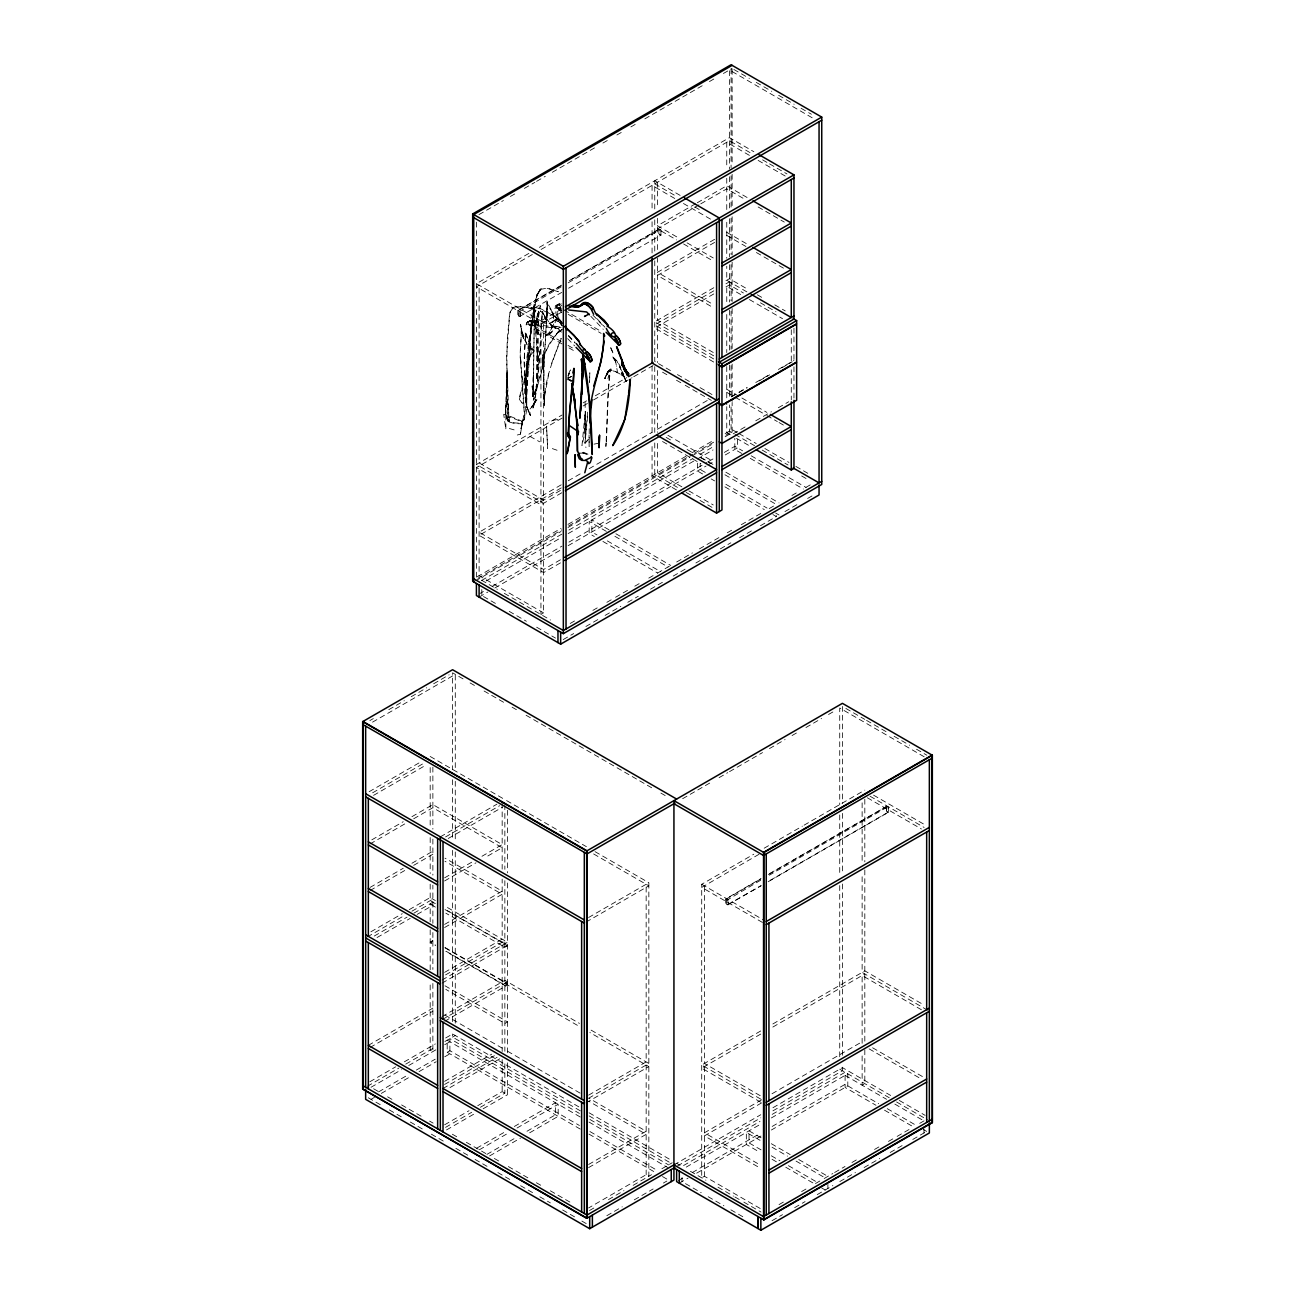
<?xml version="1.0" encoding="UTF-8"?>
<svg xmlns="http://www.w3.org/2000/svg" width="1295" height="1295" viewBox="0 0 1295 1295"><rect width="100%" height="100%" fill="white"/><g stroke="black" fill="none" stroke-linecap="round" stroke-linejoin="round"><path stroke-width="0.75" stroke-dasharray="5 3.75" d="M533.232 352.062L529.574 356.206L527.389 374.449L527.842 369.059C519.57 379.823 539.189 433.161 509.582 421.361L507.656 418.415L506.976 370.046L505.519 413.655L509.032 421.879L514.779 423.659L522.549 423.756L524.475 419.677L529.007 364.122M507.948 404.348L507.818 418.544L509.582 421.361L507.721 401.919L506.62 355.267L509.89 312.548L512.221 308.145L517.304 306.008L534.673 309.165L532.973 309.796L535.045 308.793C532.375 316.352 534.722 325.417 537.295 332.815L536.405 331.196L540.209 335.729M507.219 374.368L506.669 398.115L507.219 373.187L505.762 413.736L507.219 390.669L505.358 413.413L509.032 421.879L506.895 364.462L507.171 340.407L509.34 316.773L510.408 311.577L513.84 306.85L524.297 306.834L534.722 309.375L533.006 309.942L535.143 308.955L533.621 313.957L534.366 310.638L535.482 327.052L537.474 332.766L535.628 329.934L540.274 335.454L542.168 339.857M585.178 429.357L585.518 411.341L583.916 436.901L581.973 445.626L585.162 412.927L585.21 437.5L585.146 401.466M507.219 418.852L507.235 417.589L510.424 417.168L521.545 421.603L522.549 423.756M589.613 381.976L589.824 372.766L589.5 382.673M606.141 441.255L609.395 373.251L607.922 378.545M606.384 441.822C607.76 417.589 606.303 392.773 610.997 368.913L607.808 371.924L606.238 375.518L611.046 369.544L607.808 371.924L604.943 378.658L607.808 371.924L610.01 370.257L615.012 371.357L624.222 376.618L623.494 376.1L626.23 381.523L621.406 373.089L624.158 377.282L619.577 366.614L621.568 370.839M530.189 336.117L528.441 361.823C532.083 337.865 527.615 310.735 540.452 289.125L543.301 288.17M587.606 412.134L585 443.084L585.939 447.584M589.225 428.726L589.128 446.419L589.047 434.893M541.245 328.396L542.2 311.593L543.528 314.814L541.715 312.354L544.677 315.559L545.389 319.525L544.321 316.045L551.799 326.34L550.731 324.851L555.83 328.331L551.103 325.741L561.059 327.457M587.622 416.181L585 443.084L588.901 438.94M541.116 340.86L537.328 386.396L533.605 406.306L535.887 399.896L533.799 404.768L529.509 409.576L536.907 399.734L533.378 404.995L535.741 399.054L532.553 409.77L537.085 385.975L542.476 311.48L543.819 314.766L540.355 310.849L544.952 315.446L545.664 319.476L544.499 315.899L552.058 326.275L550.893 324.689L555.312 327.91L551.168 325.531L561.043 327.263M530.189 331.407L536.713 296.037L540.598 289.335L547.364 288.105L558.339 291.731L547.137 288.299M526.11 324.996L526.288 324.786A4.613 1.473 -16.2 0 1 527.696 323.977L560.087 327.311L557.983 328.509L526.159 324.446A8.32 4.808 60 0 1 529.736 321.419L531.031 321.306A3.739 1.165 -43.4 0 1 532.099 320.626L533.864 321.888L535.24 320.691L549.711 322.358A15.33 8.855 60 0 0 555.247 319.736L555.053 319.25A5.115 4.16 52.5 0 0 553.645 320.059L553.159 320.95A15.33 8.855 60 0 1 547.623 323.556M560.767 309.1L554.827 307.886A8.32 4.808 60 0 1 558.404 304.875L559.699 304.746A3.739 1.165 -43.4 0 1 560.784 304.082L561.641 304.681M554.794 308.453L554.972 308.226A4.613 1.473 -16.2 0 1 556.364 307.417L556.769 306.769A8.32 4.808 60 0 1 560.363 303.742L561.431 303.92M556.704 307.271L556.931 306.802A8.191 4.727 60 0 1 560.46 303.823M520.46 434.165L522.678 420.357L520.46 434.165L517.223 435.039M548.724 373.915L544.628 396.14L544.45 405.173C542.54 370.597 546.037 335.939 547.299 301.605L546.587 320.804L547.364 302.965L553.499 313.811L551.783 312.046L562.354 325.773M561.593 285.175L518.081 310.314L518.567 316.045M520.185 316.223L519.878 311.545M658.961 229.409L568.57 281.161L659.187 229.085L660.709 229.846M726.22 903.7L726.09 898.73L761.039 878.56M728.114 904.477L761.136 885.796M728.259 904.606L727.725 899.556M886.508 811.123L886.719 806.024L887.496 807.513L887.933 806.72L769.359 875.177M567.55 378.496L570.399 369.917L567.032 376.877M551.638 363.328L560.913 338.432M529.606 349.941L529.186 342.333L531.209 352.24C524.394 369.69 527.211 388.872 526.628 407.18L529.963 412.457L530.303 415.42C521.205 397.144 525.301 374.546 524.362 354.522L524.281 358.699L525.511 332.702L526.709 336.781L524.944 332.507L531.177 347.869L529.007 343.402L533.993 350.864L529.963 355.834M561.334 338.4C552.868 359.961 543.609 382.219 544.256 405.788L543.69 367.408L547.655 306.106L546.28 320.852L546.83 302.302L549.371 307.838L562.127 325.887M521.691 422.154L522.079 421.199L510.343 416.375L507.51 416.634L507.656 418.415M517.87 310.541L517.806 314.766M658.912 229.053L658.815 233.359M726.058 899.135L761.136 878.738M886.476 806.526L768.113 874.708M555.102 319.687L555.992 319.153A10.878 6.281 60 0 1 561.917 321.468M530.74 321.532L531.776 323.102L534.026 321.84M561.771 305.41L560.266 306.526L559.424 304.972M518.016 310.687L519.764 311.35M567.922 375.615L569.735 373.073M557.514 318.457L549.177 332.718L545.13 336.279L552.965 330.694L544.839 336.749C552.382 333.56 555.976 308.841 562.014 324.025M659.042 229.215L660.499 229.603M660.936 230.235L660.936 235.14L661.049 230.623M888.208 812.175L769.764 880.584M585 443.084L589.031 438.762M527.211 322.228L530.723 320.318M555.879 305.669L559.391 303.758M552.431 321.759L551.978 322.067M558.728 320.464L558.728 317.518M548.643 335.373L552.625 331.39M728.017 904.93L726.463 904.266M531.937 323.054L535.24 320.691M561.868 329.383L555.943 334.677L559.942 329.545C551.832 340.779 542.265 352.596 542.427 367.165L543.172 354.652L543.155 366.776L533.249 400.22L536.664 383.967L534.366 394.311L542.864 366.76L542.929 354.587L542.2 367.116C543.026 352.062 551.557 335.874 564.41 328.023M610.819 369.026L607.63 371.714L605.995 375.372L610.949 369.366L607.63 371.714L604.668 378.561L607.63 371.714L609.864 370.062L614.947 371.163L624.336 376.408L623.542 375.728L626.521 381.491L621.632 372.928L624.433 377.25L622.652 372.329L623.397 377.298C622.62 369.69 618.751 361.807 612.745 356.951L615.578 361.127L617.424 371.778M519.829 316.352L561.706 292.411M478.972 214.614L503.415 200.515M510.392 196.468L517.369 192.437M524.362 188.406L534.835 182.368M536.583 181.349L545.308 176.314M552.301 172.284L595.943 147.08M602.92 143.049L609.913 139.018M616.889 134.988L623.882 130.957M630.859 126.926L637.852 122.895M644.829 118.865L702.44 85.6M709.433 81.569L716.41 77.538M723.403 73.491L732.128 68.457M528.862 253.415L476.414 283.702L543.625 322.504L543.625 500.145L479.101 462.898L479.101 285.256M539.351 247.361L729.441 137.626L753.852 151.709M532.358 254.5L476.414 286.81L540.938 324.058L561.917 311.949M541.1 249.449L729.441 140.718L752.104 153.814M695.561 203.752L657.439 225.751L678.37 237.827M697.293 202.748L726.754 185.735L747.668 197.827M699.025 204.853L657.439 228.859L676.621 239.931M700.757 203.849L726.754 188.843L745.936 199.916M518.243 310.46L561.706 285.369M561.221 286.826L519.004 311.739L518.146 310.282M568.181 282.812L660.434 229.555M568.57 288.218L660.936 235.14L659.446 234.363M561.917 308.841L540.938 320.95L540.938 614.494L543.625 612.94L543.625 503.253L476.414 464.452L562.095 414.983M714.613 239.316L657.439 272.322L713.254 304.535M714.613 242.408L657.439 275.43L713.254 307.643M713.804 287.733L654.752 321.824L714.047 356.044M725.961 280.707L729.441 278.7L748.623 289.772M713.804 290.825L654.752 324.916L714.047 359.152M725.961 283.815L729.441 281.808M713.804 293.933L654.752 328.023L717.543 364.267M725.961 286.907L729.441 284.916L743.395 292.961M583.074 402.874L586.57 400.851M595.311 395.801L626.78 377.638M562.095 418.091L476.414 467.56L540.938 504.807L561.917 492.699M583.074 405.983L591.815 400.932M593.563 399.928L632.025 377.719M633.773 376.699L653.004 365.595M561.221 484.816L479.101 532.229L543.625 569.492L561.107 559.391M568.214 480.785L582.183 472.724M589.176 468.677L652.065 432.368M657.439 429.26L707.685 400.252M561.221 487.924L479.101 535.337L543.625 572.584L561.107 562.499M540.938 501.699L561.917 489.591M731.432 396.545L747.069 387.529M755.746 382.511L769.651 374.498M778.327 369.48L793.964 360.447M731.432 396.901L747.069 387.869M759.226 380.843L769.651 374.838M781.808 367.812L792.232 361.807M477.224 576.777L561.026 528.392M568.003 524.362L690.219 453.8M691.967 452.797L714.662 439.701M725.135 433.647L732.128 429.616L737.292 432.595M477.92 578.282L561.722 529.898M568.715 525.867L692.663 454.286M694.411 453.282L713.626 442.194M725.847 435.136L731.076 432.109L731.076 403.862M475.475 580.888L561.026 531.5M568.003 527.47L690.219 456.908M691.967 455.905L714.662 442.793M725.135 436.755L732.128 432.724L732.128 402.437M733.18 433.841L745.337 426.816M755.746 420.794L771.383 411.778M778.327 407.763L788.752 401.741M481.659 580.435L561.965 534.058M568.942 530.027L692.906 458.462M699.899 454.432L713.869 446.37M486.094 580.969L561.156 537.635M568.149 533.605L695.593 460.016M697.341 459.013L713.059 449.932M479.911 593.515L483.391 591.491M492.132 586.457L561.965 546.134M568.942 542.103L706.876 462.477M708.624 461.457L713.869 458.446M724.342 452.392L734.815 446.338L742.65 450.87M479.101 597.076L487.827 592.042M494.82 588.011L561.156 549.711M568.149 545.664L706.083 466.038M707.815 465.034L713.059 462.007M725.281 454.95L737.502 447.892L737.502 437.839M369.852 720.587L373.3 718.596M388.808 709.644L404.331 700.692M411.211 696.71L426.735 687.758M433.631 683.776L449.138 674.808M372.539 722.141L455.273 674.371L455.273 771.221M570.188 623.478L577.182 619.447M592.883 610.382L599.876 606.351M606.853 602.321L613.846 598.29M615.578 597.27L627.8 590.212M634.793 586.182L641.77 582.151M648.763 578.12L655.739 574.09M657.488 573.086L669.709 566.028M676.686 561.998L692.404 552.916M699.397 548.886L720.344 536.794M727.321 532.763L734.314 528.732M741.29 524.702L762.237 512.61M769.23 508.579L776.207 504.532M791.925 495.467L798.902 491.436M805.895 487.406L812.871 483.375M563.212 639.584L573.685 633.546M585.907 626.489L598.128 619.431M605.105 615.4L620.823 606.319M627.8 602.288L638.289 596.25M650.511 589.193L662.732 582.135M673.206 576.081L685.427 569.023M695.901 562.985L708.122 555.927M720.344 548.87L730.817 542.815M739.542 537.781L753.512 529.72M760.505 525.689L776.207 516.608M784.948 511.574L797.17 504.516M807.643 498.462L814.62 494.431M369.14 791.714L421.458 761.509M372.62 792.799L424.938 762.593M373.575 795.357L425.893 765.151M371.827 839.84L403.214 821.71M411.939 816.676L432.87 804.6L502.169 844.599L481.238 856.691M370.079 843.952L406.711 822.794M413.688 818.78L432.87 807.691L502.169 847.707L484.735 857.776M440.332 836.845L496.94 804.163M445.561 836.926L499.627 805.717M448.248 838.48L502.314 807.271M370.079 887.415L403.214 868.281M411.939 863.247L432.87 851.155M370.079 890.507L406.711 869.366M413.688 865.335L432.87 854.263M444.622 877.832L472.529 861.725M444.622 880.94L476.01 862.81M370.888 931.785L402.276 913.671M409.252 909.64L430.183 897.548L435.379 900.559M367.375 936.916L404.024 915.759M411.939 911.194L432.87 899.102M374.271 936.042L407.018 917.135M413.898 913.153L432.87 902.21L432.87 885.116M377.055 937.531L410.191 918.398M417.168 914.383L432.87 905.318L430.183 903.764L430.183 921.797M444.622 924.403L502.169 891.17L444.994 858.164M444.622 927.511L502.169 894.278L444.994 861.272M432.87 940.494L430.183 942.048L435.379 945.059M432.87 940.85L430.183 942.404L435.379 945.399M682.627 798.707L712.153 781.662M719.097 777.647L727.774 772.646M729.522 771.642L750.355 759.598M752.104 758.595L762.528 752.589M769.473 748.575L785.094 739.542M792.054 735.544L798.999 731.529M805.943 727.515L821.58 718.482M828.525 714.484L835.469 710.469M444.622 972.351L502.169 939.118L502.169 879.127M445.561 974.908L504.856 940.672M442.048 980.04L507.543 942.226L445.027 906.128M442.048 983.148L507.543 945.334L445.027 909.236M588.61 917.491L648.844 882.721L648.844 1176.265L646.156 1174.711L588.61 1207.944M368.33 1045.356L432.87 1008.109M586.068 922.072L648.844 885.829L591.588 852.774M370.079 1047.461L432.87 1011.217M442.081 1016.591L504.856 980.347L579.448 1023.406M442.081 1019.699L507.543 981.901M507.543 882.98L507.543 983.617L504.856 985.171L445.804 951.08M507.543 1052.803L507.543 983.957L504.856 985.511L445.804 951.42M444.768 1021.237L507.543 984.993M760.214 1208.494L704.415 1176.265L701.712 1177.819L701.712 884.275L753.771 854.214M764.179 848.209L802.366 826.161M804.098 825.174L864.817 790.112M758.983 854.311L701.712 887.383L764.503 923.626M369.852 1081.746L395.703 1066.821M404.331 1061.835L435.347 1043.932M445.69 1037.959L452.586 1033.977L580.354 1107.743M367.375 1086.278L398.779 1068.148M405.756 1064.118L435.347 1047.04M444.93 1041.504L455.273 1035.531M371.034 1087.266L401.466 1069.702M408.751 1065.494L436.172 1049.662M444.752 1044.709L449.899 1041.747M378.626 1091.863L407.763 1075.028M416.342 1070.075L435.201 1059.197M580.225 1116.986L447.196 1040.193L447.196 1052.268L449.899 1050.714L579.415 1125.484M371.034 1099.342L374.449 1097.367M381.313 1093.401L410.466 1076.582M419.03 1071.629L436.172 1061.738M444.752 1056.785L449.899 1053.806L449.899 1038.639L579.415 1113.425M769.748 873.526L886.945 806.202M760.651 880.211L727.094 900.122L726.657 898.843M727.903 904.736L761.039 885.618M768.113 881.765L888.435 812.305M444.622 1081.341L491.711 1054.162M444.622 1084.449L495.192 1055.247M443.019 1088.48L497.086 1057.27M449.996 1087.557L500.566 1058.355M444.622 1124.805L469.033 1110.721M477.758 1105.687L502.169 1091.588L507.543 1094.696L507.543 1062.774M445.561 1127.362L471.72 1112.275M480.445 1107.241L504.856 1093.142L504.856 1061.074M446.516 1129.936L474.407 1113.813M483.132 1108.779L507.543 1094.696M476.625 1148.244L505.778 1131.409M514.342 1126.472L555.49 1102.709L555.49 1114.785L524.637 1132.607M479.312 1149.798L508.466 1132.963M517.029 1128.01L558.177 1104.263L558.177 1116.339L527.324 1134.145M588.61 1095.149L646.156 1061.916L646.156 884.275M486.92 1154.379L516.058 1137.544M588.61 1098.241L648.844 1063.47L589.856 1029.412M489.607 1155.933L520.46 1138.111M586.068 1102.822L648.844 1066.578L589.856 1032.52M760.715 1030.966L701.712 1065.024L761.007 1099.261M772.856 1023.956L864.817 970.861L924.112 1005.082M760.715 1034.074L701.712 1068.132L764.503 1104.376M772.856 1027.048L864.817 973.953M588.61 1164.48L646.156 1131.247L588.982 1098.241M588.61 1167.588L646.156 1134.355L588.982 1101.349M761.606 1099.779L704.415 1132.801L760.214 1165.031M771.998 1093.773L862.13 1041.747M761.606 1102.887L704.415 1135.909L760.214 1168.122M589.484 1210.534L596.526 1206.471M608.44 1199.591L623.963 1190.639M633.142 1185.33L651.531 1174.711M661.875 1168.737L672.218 1162.781M673.934 1164.885L760.78 1114.736M772.937 1107.727L842.414 1067.614L890.669 1095.473M677.414 1165.986L760.78 1117.844M772.937 1110.835L842.414 1070.722L842.414 1063.583M683.566 1165.532L760.003 1121.405M772.16 1114.38L845.101 1072.26L845.101 1087.444L875.97 1105.266M686.269 1167.086L760.942 1123.963M771.367 1117.941L847.804 1073.814L847.804 1085.89L771.367 1130.017M606.837 1215.697L622.264 1206.794M634.275 1199.85L653.133 1188.972M663.412 1183.031L666.844 1181.056M678.37 1180.603L685.314 1176.605M692.258 1172.59L760.003 1133.481M772.16 1126.456L845.101 1084.336L878.657 1103.712M679.308 1183.161L688.001 1178.159M696.678 1173.14L760.942 1136.039M779.023 1204.593L785.968 1200.578M801.605 1191.562L808.549 1187.547M815.494 1183.533L822.438 1179.518M824.187 1178.515L832.863 1173.497M834.611 1172.509L845.02 1166.487M851.981 1162.473L858.925 1158.458M874.546 1149.442L881.506 1145.428M888.451 1141.413L895.395 1137.399M897.127 1136.395L909.284 1129.386M919.709 1123.364L924.921 1120.353M772.079 1220.683L782.504 1214.661M794.661 1207.636L805.069 1201.614M817.242 1194.605L832.863 1185.572M839.807 1181.558L855.445 1172.542M864.137 1167.523L879.758 1158.507M890.183 1152.485L902.34 1145.46M912.765 1139.454L924.921 1132.429M568.651 378.01L571.629 376.457M568.537 377.865L571.484 376.376M557.821 419.531L549.161 420.891M594 444.136L597.95 443.376M580.84 453.072L587.121 453.477L588.48 454.674M660.628 235.204L658.912 233.715M583.333 452.23L589.775 454.95M559.327 305.134L558.372 305.037A8.191 4.727 60 0 0 554.843 308M556.882 307.239L560.865 307.676M531.792 320.383A8.191 4.727 60 0 0 528.263 323.361L528.101 323.329A8.32 4.808 60 0 1 531.678 320.302L532.747 320.48M533.103 321.953L547.655 323.394M888.046 812.353L887.075 811.657L887.949 812.337M566.854 379.597L571.095 380.325L568.084 378.529M568.958 379.775L573.232 380.908L568.246 378.868M509.323 428.516L517.466 430.846M557.06 450.239L551.913 448.475M582.361 452.586L587.218 454.674M557.821 308.356C568.052 308.679 549.841 306.284 561.285 310.363L561.658 311.156M561.172 341.443L532.083 324.656L529.04 324.705L562.079 343.92M529.153 324.916L532.083 324.656M529.898 436.366L539.675 441.805M733.844 69.461L749.368 78.412M756.248 82.394L771.771 91.346M778.651 95.328L794.175 104.28M801.071 108.262L811.398 114.235M812.159 117.764L729.441 70.011L729.441 168.868M762.577 159.852L767.805 162.879M769.554 163.882L786.988 173.951M749.416 155.368L726.754 142.272L726.754 168.269M758.142 160.402L786.049 176.508M758.142 206.973L784.301 222.076M680.118 195.383L654.752 180.733L654.752 210.081M654.752 183.841L677.431 196.937M694.865 207.006L701.841 211.02M674.744 198.475L652.065 185.395L652.065 211.635M683.452 203.509L711.36 219.632M726.754 232.307L747.668 244.383M726.754 235.415L745.936 246.487M756.393 252.525L786.049 269.635M687.095 242.861L713.254 257.964M683.598 243.962L713.254 261.072M757.332 294.807L762.577 297.834M774.782 304.875L785.239 310.913M746.875 291.877L726.754 280.254L726.754 266.252M760.456 302.82L775.964 311.771M740.708 294.515L726.754 286.454L726.754 304.487M749.416 299.55L782.552 318.683M713.254 352.483L657.439 320.27L657.439 258.272M726.754 389.261L766.867 412.409M726.754 392.353L733.731 396.383M735.463 397.387L765.118 414.513M766.867 415.517L777.324 421.555M779.072 422.559L786.049 426.589M670.454 370.548L654.752 361.483L654.752 259.826M677.431 374.579L693.116 383.644M700.093 387.658L712.299 394.716M564.183 310.072L601.819 331.811M568.214 314.361L601.155 333.365M662.538 372.183L669.499 376.214M676.476 380.244L683.452 384.259M685.201 385.279L711.36 400.382M739.024 433.598L756.248 443.537M764.876 448.523L788.995 462.445M795.891 466.427L809.683 474.391M754.532 445.658L729.441 431.17L729.441 404.93M762.188 450.077L788.04 465.002M730.234 434.731L726.754 432.724L726.754 406.679M736.531 438.358L751.165 446.807M801.686 475.977L808.533 479.943M518.583 315.899L520.104 316.385L520.202 312.079M568.019 345.393L574.851 349.342M569.007 347.918L575.951 351.932M751.213 455.808L806.089 487.487M741.679 453.412L734.815 449.446L734.815 438.293M750.242 458.349L803.386 489.041M667.912 435.314L713.254 461.489M666.164 437.402L671.393 440.429M687.095 449.494L694.071 453.509M701.048 457.54L713.254 464.597M700.158 457.378L710.453 463.319M725.88 472.222L779.023 502.913M724.909 474.763L776.336 504.467M662.538 441.514L700.903 463.675M705.306 472.416L700.158 469.454L700.158 463.416M725.88 484.298L767.028 508.061M775.592 513.014L779.023 514.989M702.618 473.97L697.471 471.008L697.471 460.939M711.182 478.923L714.613 480.898M724.909 486.839L764.341 509.615M772.905 514.552L776.336 516.543L776.336 512.512M681.866 486.823L657.439 472.724L657.439 440.672M688.827 490.854L713.254 504.953M677.431 487.373L654.752 474.278L654.752 442.226M686.14 492.408L691.384 495.418M700.093 500.453L714.047 508.514M676.476 489.931L652.065 475.832L652.065 443.926M609.022 529.801L591.88 519.894L591.88 531.97L597.011 534.948M615.87 533.75L670.745 565.429M606.335 531.355L589.193 521.448L589.193 533.524L594.324 536.502M614.898 536.308L668.042 566.983M607.306 540.889L660.45 571.564M602.903 541.439L657.763 573.118M845.862 708.446L864.817 719.389M866.549 720.392L887.237 732.322M894.117 736.305L909.64 745.256M916.52 749.238L926.864 755.212M924.177 756.766L839.727 708.009L839.727 804.859M873.542 795.146L925.86 825.352M870.062 796.231L924.112 827.44M867.375 797.785L921.425 828.994M543.625 612.94L479.101 575.692L479.101 466.006M481.578 580.225L497.345 589.322M504.322 593.353L533.961 610.479M535.013 611.078L550.521 620.03M483.504 596.526L495.516 603.454M509.226 611.37L526.369 621.26M536.648 627.201L555.506 638.095M463.076 678.888L452.586 672.817L452.586 769.667M470.085 682.934L477.078 686.965M484.087 691.012L505.099 703.136M512.092 707.183L519.101 711.23M526.094 715.261L653.878 789.043M660.871 793.074L667.88 797.121M927.608 1010.213L862.13 972.399L862.13 873.494M921.425 1009.744L862.13 975.507L862.13 1043.317M701.712 884.275L764.503 920.518M430.183 756.474L504.856 799.598M506.588 800.585L586.392 846.671M595.069 851.673L648.844 882.721M872.603 1047.784L923.173 1076.987M869.107 1048.869L921.425 1079.075M899.297 1100.442L925.148 1115.367M839.727 1069.168L889.244 1097.739M896.609 1101.996L927.625 1119.916M845.101 1075.368L886.557 1099.293M894.829 1104.085L924.921 1121.454M887.237 1108.666L916.374 1125.484M923.238 1129.45L926.67 1131.425M884.534 1110.204L913.687 1127.038M435.379 903.667L430.183 900.656L430.183 883.562M445.027 909.576L507.543 945.674L504.856 947.228L445.804 913.137M504.856 946.888L502.169 945.334L502.169 1051.508M435.379 907.115L430.183 904.104L432.87 902.55L432.87 923.351M760.214 1095.683L704.415 1063.47L704.415 885.829M445.027 947.519L507.543 983.617M445.027 947.859L507.543 983.957M504.856 983.439L579.448 1026.514M761.039 1137.771L749.028 1130.843L749.028 1142.918L761.039 1149.847M771.318 1143.712L790.177 1154.59M798.756 1159.543L827.893 1176.378M760.052 1140.312L746.341 1132.397L746.341 1144.472L760.052 1152.388M772.063 1147.24L787.49 1156.144M796.069 1161.097L825.206 1177.932M771.318 1155.787L779.898 1160.725M788.461 1165.678L817.614 1182.513M772.063 1159.316L777.21 1162.279M785.774 1167.232L814.927 1184.067M821.775 1188.017L825.206 1189.992M445.027 985.803L507.543 1021.901L504.856 1023.455L445.804 989.364M444.994 1015.118L502.169 1048.124M507.543 1051.232L580.322 1093.239M589.112 1112.81L671.377 1160.304M676.621 1163.331L680.069 1165.322M690.413 1171.295L705.921 1180.247M717.98 1187.207L733.504 1196.159M734.848 1196.952L740.092 1199.963M743.848 1202.132L761.072 1212.088M580.354 1110.851L452.586 1037.085L452.586 1033.977M589.112 1115.901L671.377 1163.412M589.921 1119.479L668.689 1164.95M588.982 1122.037L667.751 1167.523M685.492 1183.63L701.21 1192.695M708.187 1196.726L723.905 1205.807M730.882 1209.838L743.103 1216.895M589.921 1131.555L656.435 1169.952M447.196 1052.268L580.225 1129.062M588.982 1134.112L653.748 1171.506M662.49 1176.556L667.751 1179.599M373.591 1088.755L380.584 1092.802M387.593 1096.833L394.586 1100.88M401.596 1104.926L422.607 1117.051M429.6 1121.098L433.097 1123.105M452.36 1134.226L459.353 1138.273M466.362 1142.319L487.357 1154.444M494.366 1158.475L501.359 1162.521M508.368 1166.568L529.364 1178.693M536.373 1182.74L543.366 1186.77M550.375 1190.817L571.386 1202.942M368.33 1097.788L382.349 1105.881M389.342 1109.928L401.596 1117.002M410.353 1122.053L424.355 1130.13M431.348 1134.177L443.602 1141.251M455.856 1148.325L468.11 1155.399M475.103 1159.446L489.105 1167.523M497.863 1172.574L510.117 1179.648M520.622 1185.718L532.876 1192.792M539.869 1196.823L550.375 1202.893M562.629 1209.967L574.883 1217.041M581.876 1221.088L587.137 1224.115M530.513 348.226L533.993 350.864M530.626 348.096L533.702 350.832L529.364 344.179L531.274 347.74L525.673 332.653L524.038 362.131L526.709 404.348L525.122 381.264L526.078 403.49L526.903 408.912L530.448 415.258L526.596 406.031L527.745 364.591L531.355 352.386L529.428 343.499L529.882 349.763M568.456 378.998L571.273 381.556L570.771 380.601M887.949 806.558L888.694 811.9L888.645 807.611M597.141 318.861L604.959 327.246M592.916 315.09L604.004 326.68M590.828 316.304L603.292 329.335M568.473 335.405L574.964 342.43M568.392 335.988L575.32 343.224M557.983 328.509L562.143 332.864M567.696 338.642L574.624 345.878M558.032 318.942L562.661 324.43M561.998 322.584L558.712 318.408L540.064 308.906L535.094 307.303L530.659 307.967C541.132 305.134 549.63 315.494 559.1 318.327L562.92 323.815M561.269 310.476C556.024 303.321 553.321 314.475 558.728 317.615M561.739 312.694C554.584 302.609 557.19 315.284 559.343 320.561M886.622 811.075L886.314 806.477M610.787 348.306L613.603 354.312M610.673 347.4L613.862 354.474M621.551 370.694L616.922 360.981L612.6 357.096L615.352 361.224L616.614 366.258M527.194 344.826L521.108 329.513M526.774 344.26L522.856 334.79L524.087 340.326L521.205 329.448L523.034 337.234L520.396 324.317L521.448 329.254L520.202 356.756L524.281 413.672L520.914 428.677L524.54 413.914L520.412 356.4L521.157 364.154C518.372 350.913 522.889 337.299 520.541 324.252L522.97 336.554M725.912 903.262L725.896 899.086M522.322 378.334L522.484 379.613L521.48 371.228M923.966 1128.949L923.966 1132.979M864.817 799.258L864.817 861.839M864.817 869.916L864.817 1041.763M864.817 1049.743L864.817 1083.656L862.13 1085.21L862.13 1053.288M862.13 802.835L862.13 863.393M842.414 706.455L842.414 803.305M842.414 813.389L842.414 873.915M842.414 883.999L842.414 1055.506M839.727 814.943L839.727 875.469M839.727 885.553L839.727 1057.06M827.893 1184.423L827.893 1188.454M793.964 328.169L793.964 360.237M793.964 366.793L793.964 398.747M791.277 329.723L791.277 361.774M791.277 369.803L791.277 399.847M732.128 69.396L732.128 165.307M732.128 174.356L732.128 207.669M732.128 216.734L732.128 255.099M732.128 262.157L732.128 301.508M732.128 308.55L732.128 348.905M732.128 364.089L732.128 401.369M731.076 68.781L731.076 167.686M731.076 175.764L731.076 208.058M731.076 218.159L731.076 254.484M731.076 264.585L731.076 300.909M731.076 311.01L731.076 349.359M731.076 365.498L731.076 395.784M729.441 176.719L729.441 209.223M729.441 218.709L729.441 256.701M729.441 264.698L729.441 302.043M729.441 310.104L729.441 350.459M729.441 365.044L729.441 397.112M726.754 178.273L726.754 210.259M726.754 222.271L726.754 258.255M726.754 314.507L726.754 352.58M726.754 366.598L726.754 404.671M704.415 1066.578L704.415 1176.265M681.996 1177.592L681.996 1181.607M657.439 182.287L657.439 206.277M657.439 218.288L657.439 250.275M657.439 326.469L657.439 362.535M657.439 370.548L657.439 432.368M654.752 219.842L654.752 251.829M654.752 366.582L654.752 432.4M652.065 221.736L652.065 254.03M652.065 366.145L652.065 435.476M646.156 1065.024L646.156 1174.711M507.543 810.298L507.543 872.879M504.856 804.713L504.856 869.317M504.856 880.681L504.856 1051.249M502.169 803.143L502.169 869.139M502.169 1059.537L502.169 1091.588M481.789 589.5L481.789 595.522M476.414 222.141L476.414 577.246M455.273 781.306L455.273 841.847M455.273 851.932L455.273 1023.422M452.586 779.752L452.586 840.293M452.586 850.378L452.586 1021.868M432.87 767.126L432.87 829.124M432.87 839.111L432.87 875.112M432.87 932.513L432.87 969.421M432.87 983.455L432.87 1051.572L430.183 1050.018L430.183 981.901M430.183 767.579L430.183 827.57M430.183 837.574L430.183 873.558M430.183 929.81L430.183 970.36M555.863 319.072A11.007 6.362 60 0 1 561.868 321.419M526.175 324.559A8.191 4.727 60 0 1 529.704 321.581M561.658 324.3A11.007 6.362 60 0 0 553.92 320.189L553.904 320.351A10.878 6.281 60 0 1 561.544 324.414M505.892 415.064L505.843 429.471L503.706 414.27L505.892 415.064M534.285 324.964L532.941 396.399L532.148 385.926L533.378 397.775L534.317 309.667L527.178 357.371L526.029 395.363L526.029 366.566L528.668 341.524L533.75 312.564L534.285 324.964M536.972 347.011L536.713 380.196C540.161 355.461 534.576 329.804 540.436 305.62L538.008 314.07L538.607 311.447C532.342 327.36 538.283 345.247 537.474 361.872L536.972 347.011M537.295 347.173L537.036 380.228C539.254 356.87 537.295 333.317 539.092 310.072C532.779 326.453 538.412 344.632 537.797 361.677L537.295 347.173M546.571 426.265L547.623 448.442L546.571 426.265M533.297 375.76L532.941 396.399L533.297 375.76M530.286 343.369L525.948 374.676L519.441 399.313L522.435 403.344L518.923 398.86L525.705 374.724L530.303 343.337M533.993 306.915L533.2 312.483L536.421 299.453L533.993 306.915M531.776 325.822L531.193 328.137L533.216 321.144L531.776 325.822M536.778 320.302L536.405 321.71L538.137 316.579L536.778 320.302M530.108 336.295L528.668 341.524L531.873 330.371L530.108 336.295M536.567 320.221L536.13 321.694L538.024 316.417L536.567 320.221M533.556 315.284L532.812 317.226L535.936 310.12L533.556 315.284M538.639 292.233L536.713 296.037L540.598 289.335L538.639 292.233M538.655 292.006L536.68 295.211L540.452 289.125L538.655 292.006M508.142 421.393L505.568 415.306L508.142 421.393M553.208 313.908L553.612 318.343L553.208 313.908"/><path stroke-width="1.5" d="M580.694 411.017L582.507 375.032L581.471 359.006L583.284 366.857L582.491 379.548M599.099 447.568L599.536 435.282L599.099 447.568L599.261 436.803M582.119 383.223L581.52 394.586M582.248 379.484L582.426 373.866L579.885 418.253L580.808 404.186M573.685 370.775L573.798 368.638C573.442 391.705 566.967 414.821 569.331 437.856L567.582 434.521L568.942 437.839L567.971 434.489L571.581 389.698M630.098 379.37L628.609 393.259M589.937 418.884L591.977 399.799M581.746 394.214L582.038 390.281M589.953 422.834C587.849 391.916 605.315 363.782 603.567 333.414L604.749 336.02M628.431 395.056L624.854 419.386L612.762 445.609C626.084 425.828 629.224 402.518 630.374 379.322M605.801 446.111L606.189 443.246M604.15 341.087L601.107 361.418L593.757 385.991M567.08 453.703L570.269 436.884L567.469 433.161M567.437 452.667L570.464 436.868L567.663 433.08M584.79 472.756L587.768 461.635M571.888 387.998L573.491 382.09L573.944 368.33L572.876 372.96M579.561 343.839L587.202 352.531L584.385 353.551L576.307 343.596M607.047 326.032C622.199 335.275 613.539 343.644 606.287 328.412M569.039 306.203L576.291 306.996A15.33 8.855 60 0 0 581.827 304.39L582.329 303.499A5.115 4.16 52.5 0 1 583.737 302.69L584.66 302.593A11.007 6.362 60 0 1 592.819 307.287L593.596 308.809A15.2 8.774 60 0 0 597.254 315.575M586.036 459.822L591.006 457.507M587.331 351.949L588.367 353.049A8.191 4.727 60 0 1 591.896 360.091L591.783 360.981A4.613 3.464 23.7 0 1 590.374 361.791L576 347.335M615.999 335.405L617.051 336.49A8.191 4.727 60 0 1 620.58 343.547L620.451 344.421A4.613 3.464 23.7 0 1 619.042 345.231L606.06 332.232M593.304 307.967L591.491 309.974M472.675 213.934L731.076 64.75L821.742 117.1L821.742 484.459L563.341 633.644L472.675 581.293L472.675 213.934L563.341 266.284L821.742 117.1M732.128 65.349L473.727 214.533L473.727 581.908M821.742 120.192L563.341 269.392L473.727 217.641M565.413 306.818L793.964 174.874L793.964 319.056L719.275 362.179M565.413 309.926L793.964 177.982M721.962 262.998L791.277 222.999L752.913 200.838M721.962 266.106L791.277 226.091M721.962 309.57L791.277 269.554L752.913 247.41M721.962 312.678L791.277 272.662M628.528 376.635L653.004 362.503M719.275 359.071L793.964 315.948M718.515 361.742L721.962 363.733L796.652 320.61L796.652 323.718L721.962 366.825L718.515 364.85M719.275 365.627L721.962 367.181L796.652 324.058L796.652 362.001L721.962 405.125L719.275 403.571M565.413 487.567L719.275 398.747M565.413 490.675L719.275 401.839M719.275 403.911L721.962 405.464L796.652 362.341L796.652 400.284L721.962 443.408L719.275 441.854M564.588 557.384L716.588 469.632L657.293 435.395M721.962 466.524L791.277 426.508L770.347 414.432M564.588 560.492L716.588 472.724M721.962 469.632L791.277 429.616M681.72 492.958L716.588 513.095L721.962 509.987L721.962 405.464M756.393 449.834L791.277 469.972L793.964 468.418L793.964 400.301M674.905 1167.426L586.7 1218.352L362.665 1088.998L362.665 721.639L452.586 669.725L676.621 799.064M821.742 481.351L563.341 630.535L473.727 578.8M476.414 583.462L476.414 595.522L560.654 644.165L819.055 494.981L819.055 484.913M362.665 721.639L586.7 850.993L842.414 703.347L932.335 755.26L932.335 1122.635L763.856 1219.906L673.934 1167.993M674.905 803.175L587.007 853.923L362.956 724.569M365.643 1089.289L365.643 1099.342L589.694 1228.696L673.934 1180.069L673.934 800.618L763.856 852.531L932.335 755.26M932.044 758.19L763.548 855.477L673.934 803.726M362.665 1088.998L587.007 1218.174L587.007 850.815L362.956 721.461L362.956 1088.82M766.251 921.522L929.357 827.359M766.251 924.63L929.357 830.467M766.251 1102.272L929.357 1008.109M766.251 1105.38L929.357 1011.217M674.905 1164.318L587.007 1215.066L362.956 1085.728M768.939 1170.065L926.67 1078.994M768.939 1173.157L926.67 1082.102M932.044 1119.349L763.548 1216.62L673.934 1164.885M932.044 1122.457L763.548 1219.728L763.548 852.369L932.044 755.098L932.335 1122.635M758.174 1216.62L758.174 1228.696L760.861 1230.25L929.357 1132.979L929.357 1122.911M588.966 314.054L584.514 316.466L585.389 316.045M579.901 453.266L577.602 454.772L579.286 458.786L581.827 460.372L586.538 460.453L588.658 463.659L590.245 462.639L591.896 457.734L591.184 456.471M617.602 342.592L614.558 339.889M572.892 305.118L578.379 305.798A15.33 8.855 60 0 0 583.932 303.192L583.77 303.127A15.2 8.774 60 0 1 578.282 305.717M570.949 306.251L576.34 306.834A15.2 8.774 60 0 0 581.827 304.26M568.732 309.991L586.667 311.965L589.435 314.847M588.432 359.103L585.987 356.756M759.08 154.736L793.964 174.874M684.408 197.86L719.275 217.997L719.275 511.541M751.165 294.353L791.277 317.502L791.277 179.536M793.204 318.619L796.652 320.61M793.204 467.981L819.055 482.905L819.055 121.746M365.643 793.722L584.32 919.968M365.643 796.83L584.32 923.076M368.33 841.847L437.645 881.863M368.33 844.955L437.645 884.971M368.33 888.419L437.645 928.434M368.33 891.527L437.645 931.526M365.643 934.812L440.332 977.919M365.643 937.92L440.332 981.027M365.643 941.012L440.332 984.135M440.332 1017.595L584.32 1100.718M440.332 1020.703L584.32 1103.826M368.33 1045.356L437.645 1085.372M443.019 1088.48L581.633 1168.511M368.33 1048.464L437.645 1088.48M443.019 1091.588L581.633 1171.603M582.378 459.207L580.824 458.252L577.392 450.822L577.182 419.823L577.716 425.845L572.519 388.743M568.877 425.181L578.671 431.915M596.995 314.135L604.198 320.205L608.359 325.531M596.364 313.859L608.229 325.676M565.138 327.117L574.025 335.275L578.768 341.572M565.559 327.117L578.881 340.763L580.565 345.312M613.636 332.928L613.458 332.75A2.784 2.25 72.8 0 0 611.515 333.867L611.548 334.142M584.968 349.488L584.79 349.294A2.784 2.25 72.8 0 0 583.656 349.537A2.784 2.25 72.8 0 0 582.831 350.427L582.879 350.702M614.057 336.522L614.947 337.704A8.191 4.727 60 0 1 618.492 344.745L618.702 345.312M585.389 353.082L586.279 354.247A8.191 4.727 60 0 1 589.808 361.305L590.034 361.872M623.704 367.731L627.589 375.566L623.332 365.174M628.901 373.996L623.186 367.375L625.615 369.674L627.913 375.485L623.623 365.044L625.129 371.276L622.053 360.042L622.587 365.789L622.231 360.496L616.776 346.623M625.291 369.464L628.642 374.077M616.533 346.752L623.089 363.879M577.489 451.421L577.182 422.105L577.91 435.023L574.494 398.682L571.629 383.449L575.288 403.651L572.633 389.633M623.704 366.712L624.837 371.309L623.737 365.757M583.09 355.769C589.711 388.176 591.41 421.458 592.301 454.448M582.685 354.976L589.047 398.65L592.123 454.092M583.041 355.413L584.806 364.656M583.802 359.508L584.628 364.575M618.541 345.247L618.492 344.745A8.32 4.808 60 0 0 615.06 337.574M578.849 453.412L578.865 454.707M929.357 759.744L929.357 1120.903M926.67 832.021L926.67 1009.663M926.67 1012.771L926.67 1122.457M791.277 401.855L791.277 469.972M768.939 923.076L768.939 1100.718M768.939 1103.826L768.939 1213.528M766.251 853.923L766.251 1215.066M763.856 852.531L763.856 1219.906M760.861 1218.174L760.861 1230.25M757.883 1216.458L757.883 1228.518L676.621 1181.607L676.621 1169.547M721.962 219.535L721.962 357.517M721.962 363.733L721.962 366.825M721.962 367.181L721.962 405.125M716.588 222.643L716.588 400.284L652.065 363.037L652.065 258.061M716.588 403.392L716.588 513.095M679.308 1171.085L679.308 1183.161M671.247 1169.547L671.247 1181.607M592.382 1215.066L592.382 1227.142M589.694 1216.62L589.694 1228.696M586.7 850.993L586.7 1218.352M584.32 852.369L584.32 1213.528M581.633 921.522L581.633 1099.18M581.633 1102.272L581.633 1211.974M566.028 267.838L566.028 628.981M563.341 266.284L563.341 633.644M560.654 632.09L560.654 644.165M557.967 630.535L557.967 642.611M479.101 585L479.101 597.076M443.019 841.507L443.019 1019.149M443.019 1022.257L443.019 1131.943M440.332 836.845L440.332 1130.389M437.645 838.399L437.645 976.381M437.645 982.581L437.645 1128.835M368.33 798.384L368.33 936.366M368.33 942.566L368.33 1088.82M365.643 726.123L365.643 1087.266M584.66 302.593A10.878 6.281 60 0 1 592.851 307.32M617.003 336.457A8.32 4.808 60 0 1 620.596 343.612M590.747 308.518A10.878 6.281 60 0 0 582.572 303.791L582.572 303.791A11.007 6.362 60 0 1 590.876 308.42L591.653 309.926A15.2 8.774 60 0 0 593.693 314.28M588.335 353.017A8.32 4.808 60 0 1 591.912 360.172M586.392 354.134A8.32 4.808 60 0 1 589.97 361.289M575.077 454.836L575.32 467.106L575.077 454.836M582.459 371.892L581.892 384L583.106 366.954L581.487 359.362L582.459 371.892M622.377 365.757L621.778 360.139L622.377 365.757M566.498 328.849A15.33 8.855 60 0 0 566.983 329.707A15.2 8.774 60 0 1 566.498 328.865M565.251 326.211A15.33 8.855 60 0 0 566.044 327.991A15.2 8.774 60 0 1 565.251 326.243"/></g></svg>
